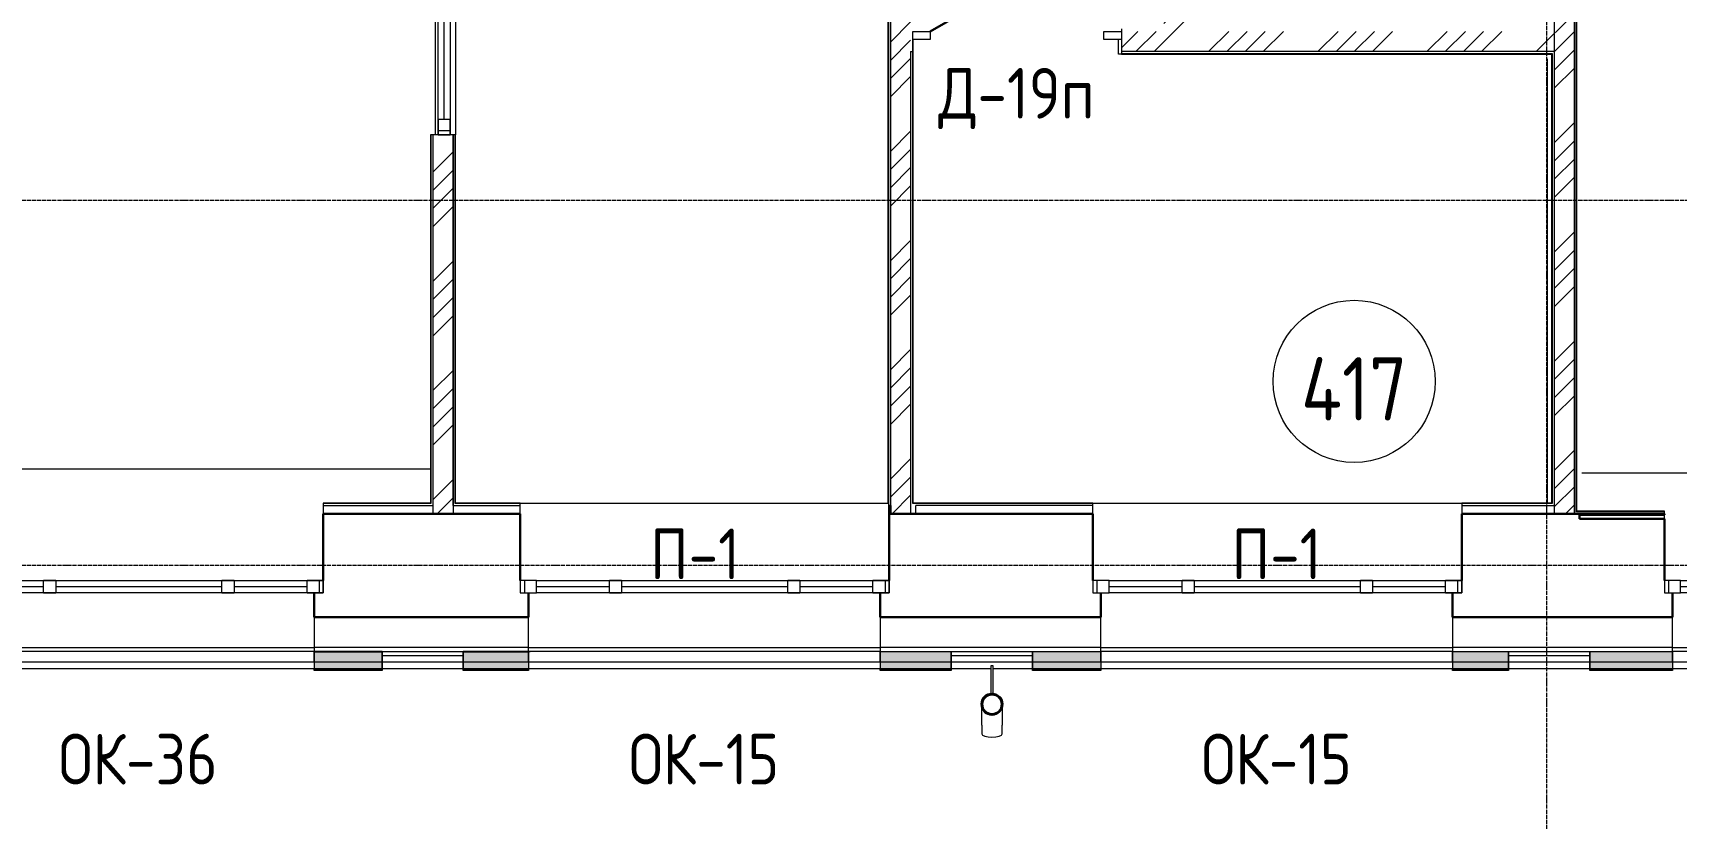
# Model space of a CAD drawing. Header units: millimetres. Extents: x -10178924 to 11692288, y -947381 to 58396.
# Drawn here: x 30979 to 39087, y -372068 to -368194 of the extents above; entities that cross this region are included whole.
import ezdxf

# ---------------------------------------------------------------- set-up
doc = ezdxf.new("R2010")
doc.units = ezdxf.units.MM
doc.linetypes.add('ADSK_Линия сетки', pattern=[25, 20, -2.5, 0, -2.5])
for name, color, linetype, lineweight in [('_ Окна', 7, 'Continuous', 9), ('Аннотация', 7, 'Continuous', 18), ('Двери', 7, 'Continuous', 9), ('Марки дверей', 7, 'Continuous', 20), ('Марки окон', 7, 'Continuous', 20), ('Обобщенные модели', 7, 'Continuous', 18), ('Ограждение', 7, 'Continuous', 9), ('Окна', 7, 'Continuous', 9), ('Оси', 253, 'Continuous', 9), ('Перекрытие', 7, 'Continuous', 18), ('Стены наружные', 7, 'Continuous', 18), ('Стены несущие', 7, 'Continuous', 30), ('Стены отделка', 7, 'Continuous', 30), ('Стены штриховка', 7, 'Continuous', 9), ('ШТРИХОВКА', 252, 'Continuous', 15)]:
    doc.layers.add(name, color=color, linetype=linetype, lineweight=lineweight)
doc.layers.add('Линии', color=7, linetype='Continuous', lineweight=9, true_color=0x00a600)
doc.styles.add('GOST Common', font='GOST_Common.ttf', dxfattribs={"width": 0.9, "height": 350})
doc.styles.add('GOST Common_2', font='GOST_Common.ttf', dxfattribs={"width": 0.9, "height": 250})
pattern_1 = [(45, (-6e-11, -248271.14), (-269.4077, 269.4077), []), (45, (89.8, -248271.14), (-269.4077, 269.4077), []), (45, (179.6, -248271.14), (-269.4077, 269.4077), []), (45, (269.4, -248271.14), (-269.4077, 269.4077), [])]

# ---------------------------------------------------------------- blocks, each defined once
blk = doc.blocks.new('окна_rehau_двупольное - 980х1160 _створка и глухое_ ок-32-4651889-План 4-го этажа')
at = {"layer": '_ Окна', "lineweight": 18}
for p, q in [((-750, 15), (-750, 75)), ((-750, 75), (-674, 75)), ((-674, 15), (-750, 15)), ((-674, 75), (-674, 15)), ((-38, 15), (-38, 75)), ((-38, 75), (38, 75)), ((38, 15), (-38, 15)), ((38, 75), (38, 15)), ((674, 75), (674, 15)), ((750, 75), (674, 75)), ((674, 15), (750, 15)), ((750, 15), (750, 75))]:
    blk.add_line(p, q, dxfattribs=at)
at = {"layer": '_ Окна'}
for p, q in [((-730, 15), (-730, 75)), ((-674, 45), (-38, 45)), ((38, 45), (674, 45)), ((730, 15), (730, 75))]:
    blk.add_line(p, q, dxfattribs=at)
at = {"layer": 'Окна'}
for p, q in [((-750, 75), (-750, 15)), ((-674, 75), (-750, 75)), ((-750, 15), (-674, 15)), ((-674, 75), (-38, 75)), ((-38, 15), (-674, 15)), ((38, 75), (-38, 75)), ((-38, 15), (38, 15)), ((38, 75), (674, 75)), ((674, 15), (38, 15)), ((750, 75), (674, 75)), ((674, 15), (750, 15)), ((750, 15), (750, 75))]:
    blk.add_line(p, q, dxfattribs=at)
blk = doc.blocks.new('АС_Дверь_Однопольная_Алюминиевая - 1030х2200 алюм ост с мат_плёнкой Д19п-3648776-План 4-го этажа')
at = {"layer": 'Двери'}
for p, q in [((-390, -35), (-303, -35)), ((-390, -75), (-390, -35)), ((-303, -75), (-390, -75)), ((-303, -35), (-303, -75)), ((553, -35), (640, -35)), ((553, -75), (553, -35)), ((640, -75), (553, -75)), ((640, -35), (640, -75))]:
    blk.add_line(p, q, dxfattribs=at)
at = {"layer": 'Двери', "lineweight": 30}
blk.add_line((553, -75), (-188.3, -503), dxfattribs=at)
blk = doc.blocks.new('окно трехпол с фрамугой - 1800 и 1820х2300_h___нов_ ок15-2116658-План 4-го этажа')
at = {"layer": '_ Окна', "lineweight": 18}
for p, q in [((-910, 75), (-910, 135)), ((-910, 135), (-830, 135)), ((-830, 135), (-830, 75)), ((-470, 75), (-470, 135)), ((-470, 135), (-410, 135)), ((-410, 135), (-410, 75)), ((410, 75), (410, 135)), ((410, 135), (470, 135)), ((470, 135), (470, 75)), ((830, 135), (830, 75)), ((910, 135), (830, 135)), ((910, 75), (910, 135)), ((-830, 75), (-910, 75)), ((-410, 75), (-470, 75)), ((470, 75), (410, 75)), ((830, 75), (910, 75))]:
    blk.add_line(p, q, dxfattribs=at)
at = {"layer": '_ Окна'}
for p, q in [((-890, 75), (-890, 135)), ((-830, 105), (-470, 105)), ((-410, 105), (410, 105)), ((470, 105), (830, 105)), ((890, 75), (890, 135))]:
    blk.add_line(p, q, dxfattribs=at)
at = {"layer": 'Окна'}
for p, q in [((-910, 135), (-910, 75)), ((-830, 135), (-910, 135)), ((-830, 135), (-470, 135)), ((-410, 135), (-470, 135)), ((-410, 135), (410, 135)), ((470, 135), (410, 135)), ((470, 135), (830, 135)), ((910, 135), (830, 135)), ((910, 75), (910, 135)), ((-910, 75), (-830, 75)), ((-470, 75), (-830, 75)), ((-470, 75), (-410, 75)), ((410, 75), (-410, 75)), ((410, 75), (470, 75)), ((830, 75), (470, 75)), ((830, 75), (910, 75))]:
    blk.add_line(p, q, dxfattribs=at)
blk = doc.blocks.new('окно трехпол с фрамугой - 1800 и 1820х2300_h___нов_ ок15-V7-План 4-го этажа')
at = {"layer": '_ Окна', "lineweight": 18}
for p, q in [((-910, 75), (-910, 135)), ((-910, 135), (-830, 135)), ((-830, 135), (-830, 75)), ((-470, 75), (-470, 135)), ((-470, 135), (-410, 135)), ((-410, 135), (-410, 75)), ((410, 75), (410, 135)), ((410, 135), (470, 135)), ((470, 135), (470, 75)), ((830, 135), (830, 75)), ((910, 135), (830, 135)), ((910, 75), (910, 135)), ((-830, 75), (-910, 75)), ((-410, 75), (-470, 75)), ((470, 75), (410, 75)), ((830, 75), (910, 75))]:
    blk.add_line(p, q, dxfattribs=at)
at = {"layer": '_ Окна'}
for p, q in [((-890, 75), (-890, 135)), ((-830, 105), (-470, 105)), ((-410, 105), (410, 105)), ((470, 105), (830, 105)), ((890, 75), (890, 135))]:
    blk.add_line(p, q, dxfattribs=at)
at = {"layer": 'Окна'}
for p, q in [((-910, 135), (-910, 75)), ((-830, 135), (-910, 135)), ((-830, 135), (-470, 135)), ((-410, 135), (-470, 135)), ((-410, 135), (410, 135)), ((470, 135), (410, 135)), ((470, 135), (830, 135)), ((910, 135), (830, 135)), ((910, 75), (910, 135)), ((-910, 75), (-830, 75)), ((-470, 75), (-830, 75)), ((-470, 75), (-410, 75)), ((410, 75), (-410, 75)), ((410, 75), (470, 75)), ((830, 75), (470, 75)), ((830, 75), (910, 75))]:
    blk.add_line(p, q, dxfattribs=at)
blk = doc.blocks.new('окно трехпол с фрамугой - 1800 и 1820х2300_h___нов_ ок15_ С ПРИВОДОМ-3466761-План 4-го этажа')
at = {"layer": '_ Окна', "lineweight": 18}
for p, q in [((-910, 75), (-910, 135)), ((-910, 135), (-830, 135)), ((-830, 135), (-830, 75)), ((-470, 75), (-470, 135)), ((-470, 135), (-410, 135)), ((-410, 135), (-410, 75)), ((410, 75), (410, 135)), ((410, 135), (470, 135)), ((470, 135), (470, 75)), ((830, 135), (830, 75)), ((910, 135), (830, 135)), ((910, 75), (910, 135)), ((-830, 75), (-910, 75)), ((-410, 75), (-470, 75)), ((470, 75), (410, 75)), ((830, 75), (910, 75))]:
    blk.add_line(p, q, dxfattribs=at)
at = {"layer": '_ Окна'}
for p, q in [((-890, 75), (-890, 135)), ((-830, 105), (-470, 105)), ((-410, 105), (410, 105)), ((470, 105), (830, 105)), ((890, 75), (890, 135))]:
    blk.add_line(p, q, dxfattribs=at)
at = {"layer": 'Окна'}
for p, q in [((-910, 135), (-910, 75)), ((-830, 135), (-910, 135)), ((-830, 135), (-470, 135)), ((-410, 135), (-470, 135)), ((-410, 135), (410, 135)), ((470, 135), (410, 135)), ((470, 135), (830, 135)), ((910, 135), (830, 135)), ((910, 75), (910, 135)), ((-910, 75), (-830, 75)), ((-470, 75), (-830, 75)), ((-470, 75), (-410, 75)), ((410, 75), (-410, 75)), ((410, 75), (470, 75)), ((830, 75), (470, 75)), ((830, 75), (910, 75))]:
    blk.add_line(p, q, dxfattribs=at)
blk = doc.blocks.new('Водосток - Тип 1 _карниз больше 490мм_-5162063-План 4-го этажа')
at = {"layer": 'Обобщенные модели'}
for p, q in [((75, 306.2), (75, 263.6)), ((175, 263.6), (175, 306.2)), ((120, 109.1), (120, -30)), ((130, -30), (130, 109.1)), ((120, -30), (130, -30))]:
    blk.add_line(p, q, dxfattribs=at)
at = {"layer": 'Обобщенные модели', "flags": 128}
for points in [[(75, 173), (75, 174.3), (75, 177), (75, 179.8), (75, 182.9), (75, 186.2), (75, 189.7), (75, 193.4), (75, 197.2), (75, 201.3), (75, 205.5), (75, 209.9), (75, 214.4), (75, 219.1), (75, 224), (75, 229), (75, 234.1), (75, 239.3), (75, 244.6), (75, 250.1), (75, 255.6), (75, 261.3), (75, 263.6)], [(175, 263.6), (175, 258), (175, 252.4), (175, 246.9), (175, 241.5), (175, 236.2), (175, 231.1), (175, 226), (175, 221.1), (175, 216.4), (175, 211.8), (175, 207.3), (175, 203), (175, 198.9), (175, 194.9), (175, 191.2), (175, 187.6), (175, 184.3), (175, 181.1), (175, 178.1), (175, 175.4), (175, 173)]]:
    blk.add_lwpolyline(points, dxfattribs=at)
at = {"layer": 'Обобщенные модели'}
for start, end in [(90, 270), (270, 90)]:
    blk.add_arc((125, 160), 52, start, end, dxfattribs=at)
at = {"layer": 'Обобщенные модели', "lineweight": 40}
for start, end in [(90, 270), (270, 90)]:
    blk.add_arc((125, 160), 50, start, end, dxfattribs=at)
at = {"layer": 'Обобщенные модели'}
for start_param, end_param in [(4.712389, 6.283185), (3.141593, 4.712389)]:
    blk.add_ellipse((125, 306.2), major_axis=(-50, 0), ratio=0.309017, start_param=start_param, end_param=end_param, dxfattribs=at)
blk = doc.blocks.new('Ограждение - Ограждение-4666193-План 4-го этажа')
at = {"layer": 'Ограждение', "true_color": 0x373f43, "transparency": 33554432}
blk.add_hatch(color=149, dxfattribs=at).paths.add_polyline_path([(33102.5, 1631), (33424, 1631), (33424, 1717.2), (33102.5, 1717.2), (33102.5, 1633.2)])
h = blk.add_hatch(color=149, dxfattribs=at)
h.paths.add_polyline_path([(33102.5, 1625.4), (33424, 1625.4), (33424, 1626.7), (33102.5, 1626.7)])
h.paths.add_polyline_path([(33424, 1629.3), (33424, 1629.7), (33102.5, 1629.3)])
at = {"layer": 'Ограждение'}
for p, q in [((33102.5, 1717.2), (33102.5, 1698.2)), ((33424, 1717.2), (33102.5, 1717.2)), ((33424, 1717.2), (33102.5, 1717.2)), ((33424, 1718.2), (33424, 1717.2)), ((33424, 1717.2), (33424, 1668.2)), ((33424, 1668.2), (33424, 1717.2)), ((33102.5, 1698.2), (33102.5, 1626.8)), ((33102.5, 1625.4), (33102.5, 1698.2)), ((33102.5, 1626.8), (33102.5, 1631)), ((33102.5, 1631), (33102.5, 1629.7)), ((33424, 1631), (33102.5, 1631)), ((33102.5, 1629.7), (33102.5, 1626.8)), ((33102.5, 1626.8), (33102.5, 1629.7)), ((33102.5, 1629.7), (33102.5, 1626.8)), ((33424, 1629.7), (33102.5, 1629.7)), ((33102.5, 1629), (33102.5, 1629.3)), ((33424, 1629.3), (33102.5, 1629.3)), ((33102.5, 1627), (33102.5, 1629)), ((33102.5, 1629), (33102.5, 1627)), ((33424, 1629), (33102.5, 1629)), ((33102.5, 1626.7), (33102.5, 1627)), ((33424, 1627), (33102.5, 1627)), ((33102.5, 1625.4), (33102.5, 1626.8)), ((33102.5, 1626.8), (33102.5, 1625.4)), ((33424, 1626.8), (33102.5, 1626.8)), ((33424, 1626.7), (33102.5, 1626.7)), ((33102.5, 1626.4), (33102.5, 1625.4)), ((33424, 1626.4), (33102.5, 1626.4)), ((33424, 1625.4), (33102.5, 1625.4)), ((33424, 1625.4), (33102.5, 1625.4)), ((33424, 1633.2), (33424, 1625.4)), ((33424, 1626.8), (33424, 1633.2)), ((33424, 1629.7), (33424, 1631)), ((33424, 1631), (33424, 1626.8)), ((33424, 1626.8), (33424, 1629.7)), ((33424, 1629.7), (33424, 1626.8)), ((33424, 1626.8), (33424, 1629.7)), ((33424, 1629.3), (33424, 1629)), ((33424, 1627), (33424, 1629)), ((33424, 1629), (33424, 1627)), ((33424, 1627), (33424, 1626.7)), ((33424, 1625.4), (33424, 1626.8)), ((33424, 1626.8), (33424, 1625.4)), ((33424, 1625.4), (33424, 1626.4))]:
    blk.add_line(p, q, dxfattribs=at)
blk = doc.blocks.new('Ограждение - Ограждение-4666208-План 4-го этажа')
at = {"layer": 'Ограждение', "true_color": 0x373f43, "transparency": 33554432}
h = blk.add_hatch(color=149, dxfattribs=at)
h.paths.add_polyline_path([(36249.1, 1625.4), (36249.1, 1625.4), (36005.6, 1625.4)])
h.paths.add_polyline_path([(36249.1, 1631), (36249.1, 1717.2), (35910.6, 1717.2), (35910.6, 1631), (36005.6, 1631)])
for points in [[(36249.1, 1717.2), (36249.1, 1718.2), (36238.1, 1717.2)], [(35910.6, 1625.4), (36249.1, 1625.4), (36249.1, 1626.7), (35910.6, 1626.7)]]:
    blk.add_hatch(color=149, dxfattribs=at).paths.add_polyline_path(points)
at = {"layer": 'Ограждение'}
for p, q in [((35910.6, 1717.2), (35910.6, 1698.2)), ((36249.1, 1717.2), (35910.6, 1717.2)), ((36249.1, 1717.2), (35910.6, 1717.2)), ((36238.1, 1718.2), (36249.1, 1718.2)), ((36249.1, 1718.2), (36249.1, 1717.2)), ((36249.1, 1717.2), (36249.1, 1668.2)), ((36249.1, 1668.2), (36249.1, 1717.2)), ((35910.6, 1698.2), (35910.6, 1626.8)), ((35910.6, 1625.4), (35910.6, 1698.2)), ((35910.6, 1626.8), (35910.6, 1631)), ((35910.6, 1631), (35910.6, 1629.7)), ((36249.1, 1631), (35910.6, 1631)), ((35910.6, 1629.7), (35910.6, 1626.8)), ((35910.6, 1626.8), (35910.6, 1629.7)), ((35910.6, 1629.7), (35910.6, 1626.8)), ((36249.1, 1629.7), (35910.6, 1629.7)), ((35910.6, 1629), (35910.6, 1629.3)), ((36249.1, 1629.3), (35910.6, 1629.3)), ((35910.6, 1627), (35910.6, 1629)), ((35910.6, 1629), (35910.6, 1627)), ((36249.1, 1629), (35910.6, 1629)), ((35910.6, 1626.7), (35910.6, 1627)), ((36249.1, 1627), (35910.6, 1627)), ((35910.6, 1625.4), (35910.6, 1626.8)), ((35910.6, 1626.8), (35910.6, 1625.4)), ((36249.1, 1626.8), (35910.6, 1626.8)), ((36249.1, 1626.7), (35910.6, 1626.7)), ((35910.6, 1626.4), (35910.6, 1625.4)), ((36249.1, 1626.4), (35910.6, 1626.4)), ((36249.1, 1625.4), (35910.6, 1625.4)), ((36249.1, 1625.4), (35910.6, 1625.4)), ((36249.1, 1633.2), (36249.1, 1625.4)), ((36249.1, 1626.8), (36249.1, 1633.2)), ((36249.1, 1629.7), (36249.1, 1631)), ((36249.1, 1631), (36249.1, 1626.8)), ((36249.1, 1626.8), (36249.1, 1629.7)), ((36249.1, 1629.7), (36249.1, 1626.8)), ((36249.1, 1626.8), (36249.1, 1629.7)), ((36249.1, 1629.3), (36249.1, 1629)), ((36249.1, 1627), (36249.1, 1629)), ((36249.1, 1629), (36249.1, 1627)), ((36249.1, 1627), (36249.1, 1626.7)), ((36249.1, 1625.4), (36249.1, 1626.8)), ((36249.1, 1626.8), (36249.1, 1625.4)), ((36249.1, 1625.4), (36249.1, 1626.4))]:
    blk.add_line(p, q, dxfattribs=at)
blk = doc.blocks.new('Ограждение - Ограждение-5156540-План 4-го этажа')
at = {"layer": 'Ограждение', "true_color": 0x373f43, "transparency": 33554432}
for points in [[(32405.9, 1631), (32702.5, 1631), (32702.5, 1717.2), (32366.5, 1717.2), (32366.5, 1631)], [(32702.5, 1717.2), (32702.5, 1718.2), (32405.9, 1717.2)], [(32366.5, 1625.4), (32702.5, 1625.4), (32702.5, 1626.7), (32366.5, 1626.7)]]:
    blk.add_hatch(color=149, dxfattribs=at).paths.add_polyline_path(points)
at = {"layer": 'Ограждение'}
for p, q in [((32366.5, 1717.2), (32366.5, 1718.2)), ((32366.5, 1717.2), (32366.5, 1668.2)), ((32366.5, 1668.2), (32366.5, 1717.2)), ((32702.5, 1717.2), (32366.5, 1717.2)), ((32702.5, 1717.2), (32366.5, 1717.2)), ((32702.5, 1698.2), (32702.5, 1717.2)), ((32366.5, 1633.2), (32366.5, 1626.8)), ((32366.5, 1625.4), (32366.5, 1633.2)), ((32366.5, 1626.8), (32366.5, 1631)), ((32366.5, 1631), (32366.5, 1629.7)), ((32702.5, 1631), (32366.5, 1631)), ((32366.5, 1629.7), (32366.5, 1626.8)), ((32366.5, 1626.8), (32366.5, 1629.7)), ((32366.5, 1629.7), (32366.5, 1626.8)), ((32702.5, 1629.7), (32366.5, 1629.7)), ((32366.5, 1629), (32366.5, 1629.3)), ((32702.5, 1629.3), (32366.5, 1629.3)), ((32366.5, 1627), (32366.5, 1629)), ((32366.5, 1629), (32366.5, 1627)), ((32702.5, 1629), (32366.5, 1629)), ((32366.5, 1626.7), (32366.5, 1627)), ((32702.5, 1627), (32366.5, 1627)), ((32366.5, 1625.4), (32366.5, 1626.8)), ((32366.5, 1626.8), (32366.5, 1625.4)), ((32702.5, 1626.8), (32366.5, 1626.8)), ((32702.5, 1626.7), (32366.5, 1626.7)), ((32366.5, 1626.4), (32366.5, 1625.4)), ((32702.5, 1626.4), (32366.5, 1626.4)), ((32702.5, 1625.4), (32366.5, 1625.4)), ((32702.5, 1625.4), (32366.5, 1625.4)), ((32702.5, 1698.2), (32702.5, 1625.4)), ((32702.5, 1626.8), (32702.5, 1698.2)), ((32702.5, 1629.7), (32702.5, 1631)), ((32702.5, 1631), (32702.5, 1626.8)), ((32702.5, 1626.8), (32702.5, 1629.7)), ((32702.5, 1629.7), (32702.5, 1626.8)), ((32702.5, 1626.8), (32702.5, 1629.7)), ((32702.5, 1629.3), (32702.5, 1629)), ((32702.5, 1627), (32702.5, 1629)), ((32702.5, 1629), (32702.5, 1627)), ((32702.5, 1627), (32702.5, 1626.7)), ((32702.5, 1625.4), (32702.5, 1626.8)), ((32702.5, 1626.8), (32702.5, 1625.4)), ((32702.5, 1625.4), (32702.5, 1626.4))]:
    blk.add_line(p, q, dxfattribs=at)
blk = doc.blocks.new('Ограждение - Ограждение-5156683-План 4-го этажа')
at = {"layer": 'Ограждение', "true_color": 0x373f43, "transparency": 33554432}
h = blk.add_hatch(color=149, dxfattribs=at)
h.paths.add_polyline_path([(35510.6, 1625.4), (35510.6, 1625.4), (35491.4, 1625.4)])
h.paths.add_polyline_path([(35491.4, 1631), (35510.6, 1631), (35510.6, 1717.2), (35159, 1717.2), (35159, 1631)])
blk.add_hatch(color=149, dxfattribs=at).paths.add_polyline_path([(35159, 1625.4), (35510.6, 1625.4), (35510.6, 1626.7), (35159, 1626.7)])
at = {"layer": 'Ограждение'}
for p, q in [((35159, 1717.2), (35159, 1718.2)), ((35159, 1717.2), (35159, 1668.2)), ((35159, 1668.2), (35159, 1717.2)), ((35510.6, 1717.2), (35159, 1717.2)), ((35510.6, 1717.2), (35159, 1717.2)), ((35510.6, 1698.2), (35510.6, 1717.2)), ((35159, 1633.2), (35159, 1626.8)), ((35159, 1625.4), (35159, 1633.2)), ((35159, 1626.8), (35159, 1631)), ((35159, 1631), (35159, 1629.7)), ((35510.6, 1631), (35159, 1631)), ((35159, 1629.7), (35159, 1626.8)), ((35159, 1626.8), (35159, 1629.7)), ((35159, 1629.7), (35159, 1626.8)), ((35510.6, 1629.7), (35159, 1629.7)), ((35159, 1629), (35159, 1629.3)), ((35510.6, 1629.3), (35159, 1629.3)), ((35159, 1627), (35159, 1629)), ((35159, 1629), (35159, 1627)), ((35510.6, 1629), (35159, 1629)), ((35159, 1626.7), (35159, 1627)), ((35510.6, 1627), (35159, 1627)), ((35159, 1625.4), (35159, 1626.8)), ((35159, 1626.8), (35159, 1625.4)), ((35510.6, 1626.8), (35159, 1626.8)), ((35510.6, 1626.7), (35159, 1626.7)), ((35159, 1626.4), (35159, 1625.4)), ((35510.6, 1626.4), (35159, 1626.4)), ((35510.6, 1625.4), (35159, 1625.4)), ((35510.6, 1625.4), (35159, 1625.4)), ((35510.6, 1698.2), (35510.6, 1625.4)), ((35510.6, 1626.8), (35510.6, 1698.2)), ((35510.6, 1629.7), (35510.6, 1631)), ((35510.6, 1631), (35510.6, 1626.8)), ((35510.6, 1626.8), (35510.6, 1629.7)), ((35510.6, 1629.7), (35510.6, 1626.8)), ((35510.6, 1626.8), (35510.6, 1629.7)), ((35510.6, 1629.3), (35510.6, 1629)), ((35510.6, 1627), (35510.6, 1629)), ((35510.6, 1629), (35510.6, 1627)), ((35510.6, 1627), (35510.6, 1626.7)), ((35510.6, 1625.4), (35510.6, 1626.8)), ((35510.6, 1626.8), (35510.6, 1625.4)), ((35510.6, 1625.4), (35510.6, 1626.4))]:
    blk.add_line(p, q, dxfattribs=at)
blk = doc.blocks.new('Ограждение - Ограждение-5156797-План 4-го этажа')
at = {"layer": 'Ограждение', "true_color": 0x373f43, "transparency": 33554432}
blk.add_hatch(color=149, dxfattribs=at).paths.add_polyline_path([(37984.1, 1631), (38260.6, 1631), (38260.6, 1717.2), (37984.1, 1717.2), (37984.1, 1633.2)])
h = blk.add_hatch(color=149, dxfattribs=at)
h.paths.add_polyline_path([(37984.1, 1625.4), (38260.6, 1625.4), (38260.6, 1626.7), (37984.1, 1626.7)])
h.paths.add_polyline_path([(38260.6, 1629.3), (38260.6, 1629.7), (37984.1, 1629.3)])
at = {"layer": 'Ограждение'}
for p, q in [((37984.1, 1717.2), (37984.1, 1718.2)), ((37984.1, 1717.2), (37984.1, 1668.2)), ((37984.1, 1668.2), (37984.1, 1717.2)), ((38260.6, 1717.2), (37984.1, 1717.2)), ((38260.6, 1717.2), (37984.1, 1717.2)), ((38260.6, 1698.2), (38260.6, 1717.2)), ((37984.1, 1633.2), (37984.1, 1626.8)), ((37984.1, 1625.4), (37984.1, 1633.2)), ((37984.1, 1626.8), (37984.1, 1631)), ((37984.1, 1631), (37984.1, 1629.7)), ((38260.6, 1631), (37984.1, 1631)), ((37984.1, 1629.7), (37984.1, 1626.8)), ((37984.1, 1626.8), (37984.1, 1629.7)), ((37984.1, 1629.7), (37984.1, 1626.8)), ((38260.6, 1629.7), (37984.1, 1629.7)), ((37984.1, 1629), (37984.1, 1629.3)), ((38260.6, 1629.3), (37984.1, 1629.3)), ((37984.1, 1627), (37984.1, 1629)), ((37984.1, 1629), (37984.1, 1627)), ((38260.6, 1629), (37984.1, 1629)), ((37984.1, 1626.7), (37984.1, 1627)), ((38260.6, 1627), (37984.1, 1627)), ((37984.1, 1625.4), (37984.1, 1626.8)), ((37984.1, 1626.8), (37984.1, 1625.4)), ((38260.6, 1626.8), (37984.1, 1626.8)), ((38260.6, 1626.7), (37984.1, 1626.7)), ((37984.1, 1626.4), (37984.1, 1625.4)), ((38260.6, 1626.4), (37984.1, 1626.4)), ((38260.6, 1625.4), (37984.1, 1625.4)), ((38260.6, 1625.4), (37984.1, 1625.4)), ((38260.6, 1698.2), (38260.6, 1625.4)), ((38260.6, 1626.8), (38260.6, 1698.2)), ((38260.6, 1629.7), (38260.6, 1631)), ((38260.6, 1631), (38260.6, 1626.8)), ((38260.6, 1626.8), (38260.6, 1629.7)), ((38260.6, 1629.7), (38260.6, 1626.8)), ((38260.6, 1626.8), (38260.6, 1629.7)), ((38260.6, 1629.3), (38260.6, 1629)), ((38260.6, 1627), (38260.6, 1629)), ((38260.6, 1629), (38260.6, 1627)), ((38260.6, 1627), (38260.6, 1626.7)), ((38260.6, 1625.4), (38260.6, 1626.8)), ((38260.6, 1626.8), (38260.6, 1625.4)), ((38260.6, 1625.4), (38260.6, 1626.4))]:
    blk.add_line(p, q, dxfattribs=at)
blk = doc.blocks.new('Ограждение - Ограждение-5156928-План 4-го этажа')
at = {"layer": 'Ограждение', "true_color": 0x373f43, "transparency": 33554432}
blk.add_hatch(color=149, dxfattribs=at).paths.add_polyline_path([(38660.6, 1631), (39069.1, 1631), (39069.1, 1717.2), (38660.6, 1717.2), (38660.6, 1633.2)])
h = blk.add_hatch(color=149, dxfattribs=at)
h.paths.add_polyline_path([(38660.6, 1625.4), (39069.1, 1625.4), (39069.1, 1626.7), (38660.6, 1626.7)])
h.paths.add_polyline_path([(39069.1, 1629.3), (39069.1, 1629.7), (38660.6, 1629.3)])
at = {"layer": 'Ограждение'}
for p, q in [((38660.6, 1717.2), (38660.6, 1698.2)), ((39069.1, 1717.2), (38660.6, 1717.2)), ((39069.1, 1717.2), (38660.6, 1717.2)), ((39058.1, 1718.2), (39069.1, 1718.2)), ((39069.1, 1718.2), (39069.1, 1717.2)), ((39069.1, 1717.2), (39069.1, 1668.2)), ((39069.1, 1668.2), (39069.1, 1717.2)), ((38660.6, 1698.2), (38660.6, 1626.8)), ((38660.6, 1625.4), (38660.6, 1698.2)), ((38660.6, 1626.8), (38660.6, 1631)), ((38660.6, 1631), (38660.6, 1629.7)), ((39069.1, 1631), (38660.6, 1631)), ((38660.6, 1629.7), (38660.6, 1626.8)), ((38660.6, 1626.8), (38660.6, 1629.7)), ((38660.6, 1629.7), (38660.6, 1626.8)), ((39069.1, 1629.7), (38660.6, 1629.7)), ((38660.6, 1629), (38660.6, 1629.3)), ((39069.1, 1629.3), (38660.6, 1629.3)), ((38660.6, 1627), (38660.6, 1629)), ((38660.6, 1629), (38660.6, 1627)), ((39069.1, 1629), (38660.6, 1629)), ((38660.6, 1626.7), (38660.6, 1627)), ((39069.1, 1627), (38660.6, 1627)), ((38660.6, 1625.4), (38660.6, 1626.8)), ((38660.6, 1626.8), (38660.6, 1625.4)), ((39069.1, 1626.8), (38660.6, 1626.8)), ((39069.1, 1626.7), (38660.6, 1626.7)), ((38660.6, 1626.4), (38660.6, 1625.4)), ((39069.1, 1626.4), (38660.6, 1626.4)), ((39069.1, 1625.4), (38660.6, 1625.4)), ((39069.1, 1625.4), (38660.6, 1625.4)), ((39069.1, 1633.2), (39069.1, 1625.4)), ((39069.1, 1626.8), (39069.1, 1633.2)), ((39069.1, 1629.7), (39069.1, 1631)), ((39069.1, 1631), (39069.1, 1626.8)), ((39069.1, 1626.8), (39069.1, 1629.7)), ((39069.1, 1629.7), (39069.1, 1626.8)), ((39069.1, 1626.8), (39069.1, 1629.7)), ((39069.1, 1629.3), (39069.1, 1629)), ((39069.1, 1627), (39069.1, 1629)), ((39069.1, 1629), (39069.1, 1627)), ((39069.1, 1627), (39069.1, 1626.7)), ((39069.1, 1625.4), (39069.1, 1626.8)), ((39069.1, 1626.8), (39069.1, 1625.4)), ((39069.1, 1625.4), (39069.1, 1626.4))]:
    blk.add_line(p, q, dxfattribs=at)
blk = doc.blocks.new('оси')
at = {"layer": 'Оси', "linetype": 'ADSK_Линия сетки'}
for p, q in [((44950, -2540.7), (44950, 24580.2)), ((-3614.3, 3950), (62615.4, 3950)), ((-3614.3, 2150), (62505.3, 2150))]:
    blk.add_line(p, q, dxfattribs=at)
blk = doc.blocks.new('4 этаж')
at = {"layer": 'Стены штриховка'}
h = blk.add_hatch(dxfattribs=at)
h.set_pattern_fill('ANSI34', color=256, scale=20)
h.set_pattern_definition(pattern_1)
h.paths.add_polyline_path([(35310, -245872.9), (35310, -241157.9), (35210, -241157.9), (35210, -245872.9)])
h.paths.add_polyline_path([(35210, -240087.9), (35310, -240087.9), (35310, -240042.9), (35210, -240042.9), (35210, -240052.9)])
h = blk.add_hatch(dxfattribs=at)
h.set_pattern_fill('ANSI34', color=256, scale=20)
h.set_pattern_definition(pattern_1)
h.paths.add_polyline_path([(36660, -240042.9), (36560, -240042.9), (36560, -240232.9), (36660, -240232.9)], flags=17)
h.paths.add_polyline_path([(38585, -245872.9), (38585, -240022.9), (38485, -240022.9), (38485, -243492.9), (36660, -243492.9), (36660, -241302.9), (36560, -241302.9), (36560, -243492.9), (36350, -243492.9), (36350, -243592.9), (38485, -243592.9), (38485, -245872.9)])
h = blk.add_hatch(dxfattribs=at)
h.set_pattern_fill('ANSI34', color=256, scale=20)
h.set_pattern_definition(pattern_1)
h.paths.add_polyline_path([(33052.5, -244002.9), (32952.5, -244002.9), (32952.5, -245872.9), (33052.5, -245872.9)])
h.paths.add_polyline_path([(33052.5, -241612.9), (32952.5, -241612.9), (32952.5, -242502.9), (33052.5, -242502.9)])
at = {"layer": 'Линии', "color": 7}
blk.add_circle((37498.4, -245219.8), 400, dxfattribs=at)
at = {"layer": 'Перекрытие'}
for p, q in [((36335, -243604.9), (36335, -243532.9)), ((36350, -243604.9), (36335, -243604.9)), ((32940.5, -245652.9), (16079.3, -245652.9)), ((41187.6, -245672.9), (38621.9, -245672.9))]:
    blk.add_line(p, q, dxfattribs=at)
at = {"layer": 'Стены наружные'}
for p, q in [((32966, -244002.9), (32966, -242502.9)), ((33064.5, -242502.9), (33064.5, -244002.9)), ((33384, -245820.9), (35200, -245820.9)), ((36209.1, -245820.9), (38029.1, -245820.9)), ((30631.5, -246532.9), (32366.5, -246532.9)), ((32366.5, -246552.9), (30631.5, -246552.9)), ((33424, -246532.9), (35159, -246532.9)), ((35159, -246552.9), (33424, -246552.9)), ((33424, -246552.9), (33433.1, -246552.9)), ((36238.1, -246552.9), (36249.1, -246552.9)), ((36249.1, -246532.9), (37984.1, -246532.9)), ((37984.1, -246552.9), (36249.1, -246552.9)), ((39058.1, -246552.9), (39069.1, -246552.9)), ((39069.1, -246532.9), (40804.1, -246532.9)), ((40804.1, -246552.9), (39069.1, -246552.9)), ((7868.2, -246602.9), (39069.1, -246602.9)), ((35706.6, -246637.9), (29902.5, -246637.9)), ((32366.5, -246602.9), (32366.5, -246637.9)), ((33424, -246602.9), (33424, -246637.9)), ((35159, -246602.9), (35159, -246637.9)), ((35910.6, -246637.9), (35716.3, -246637.9)), ((41230.1, -246637.9), (35910.6, -246637.9)), ((36249.1, -246602.9), (36249.1, -246637.9)), ((37984.1, -246602.9), (41265.1, -246602.9)), ((37984.1, -246602.9), (37984.1, -246637.9)), ((39069.1, -246602.9), (39069.1, -246637.9))]:
    blk.add_line(p, q, dxfattribs=at)
at = {"layer": 'Стены несущие'}
for p, q in [((32411.5, -245872.9), (33384, -245872.9)), ((32411.5, -245872.9), (32411.5, -246202.9)), ((33384, -246202.9), (33384, -245872.9)), ((35204, -245872.9), (36209.1, -245872.9)), ((35204, -245872.9), (35204, -246202.9)), ((36209.1, -246202.9), (36209.1, -245872.9)), ((38029.1, -245872.9), (38029.1, -246202.9)), ((38029.1, -245872.9), (39029.1, -245872.9)), ((38610, -245897.7), (38610, -245877.7)), ((38610, -245877.7), (39029.1, -245877.7)), ((39029.1, -245897.7), (38610, -245897.7)), ((39029.1, -245877.7), (39029.1, -245872.9)), ((39029.1, -246202.9), (39029.1, -245897.7)), ((32366.5, -246262.9), (32366.5, -246382.9)), ((33424, -246382.9), (33424, -246262.9)), ((35159, -246262.9), (35159, -246382.9)), ((36249.1, -246382.9), (36249.1, -246262.9)), ((37984.1, -246262.9), (37984.1, -246382.9)), ((39069.1, -246382.9), (39069.1, -246262.9)), ((33424, -246382.9), (32366.5, -246382.9)), ((35159, -246382.9), (36249.1, -246382.9)), ((37984.1, -246382.9), (39069.1, -246382.9))]:
    blk.add_line(p, q, dxfattribs=at)
at = {"layer": 'Стены отделка', "lineweight": 9}
for p, q in [((38597, -245860.9), (38597, -240054.9)), ((38485, -240658.5), (38485, -245872.9)), ((38585, -245872.9), (38585, -240662.9)), ((35198, -241157.9), (35198, -245820.9)), ((36350, -243480.9), (36350, -243604.9)), ((35320, -243667.9), (35320, -243507.9)), ((35322, -245820.9), (35322, -243532.9)), ((36350, -243604.9), (38473, -243604.9)), ((38473, -243604.9), (38473, -245820.9)), ((33064.5, -244002.9), (32940.5, -244002.9)), ((32940.5, -244002.9), (32940.5, -245820.9)), ((32952.5, -244002.9), (32952.5, -245832.9)), ((33052.5, -245832.9), (33052.5, -244002.9)), ((33064.5, -245820.9), (33064.5, -244002.9)), ((32411.5, -245820.9), (32411.5, -245872.9)), ((32940.5, -245820.9), (32411.5, -245820.9)), ((32411.5, -245832.9), (32423.1, -245832.9)), ((33384, -245820.9), (33064.5, -245820.9)), ((33384, -245872.9), (33384, -245820.9)), ((35213.1, -245832.9), (35204, -245832.9)), ((35204, -245832.9), (35204, -245872.9)), ((35213.1, -245872.9), (35213.1, -245832.9)), ((36209.1, -245820.9), (35322, -245820.9)), ((36209.1, -245872.9), (36209.1, -245820.9)), ((38029.1, -245820.9), (38029.1, -245872.9)), ((38473, -245820.9), (38029.1, -245820.9)), ((38449.6, -245872.9), (38449.6, -245832.9)), ((38450, -245832.9), (38485, -245832.9)), ((35200, -245872.9), (35335, -245872.9)), ((39029.1, -245860.9), (38597, -245860.9)), ((39029.1, -245872.9), (39029.1, -245860.9)), ((39029.1, -245897.7), (39029.1, -245877.7)), ((32366.5, -246382.9), (32366.5, -246552.9)), ((33424, -246552.9), (33424, -246382.9)), ((35159, -246382.9), (35159, -246552.9)), ((36249.1, -246552.9), (36249.1, -246382.9)), ((37984.1, -246382.9), (37984.1, -246552.9)), ((39069.1, -246552.9), (39069.1, -246382.9)), ((33424, -246532.9), (32366.5, -246532.9)), ((32366.5, -246552.9), (33424, -246552.9)), ((32702.5, -246552.9), (32366.5, -246552.9)), ((32366.5, -246552.9), (32366.5, -246553.9)), ((32366.5, -246553.9), (32702.5, -246553.9)), ((32702.5, -246552.9), (32702.5, -246572.9)), ((32702.5, -246572.9), (33102.5, -246572.9)), ((33424, -246552.9), (33102.5, -246552.9)), ((33102.5, -246572.9), (33102.5, -246553.9)), ((33102.5, -246553.9), (33424, -246553.9)), ((33424, -246553.9), (33424, -246552.9)), ((36249.1, -246532.9), (35159, -246532.9)), ((35159, -246552.9), (36249.1, -246552.9)), ((35510.6, -246552.9), (35510.6, -246572.9)), ((35510.6, -246572.9), (35910.6, -246572.9)), ((35910.6, -246572.9), (35910.6, -246552.9)), ((39069.1, -246532.9), (37984.1, -246532.9)), ((37984.1, -246552.9), (39069.1, -246552.9)), ((38260.6, -246552.9), (38260.6, -246572.9)), ((38260.6, -246572.9), (38660.6, -246572.9)), ((38660.6, -246572.9), (38660.6, -246552.9))]:
    blk.add_line(p, q, dxfattribs=at)
at = {"layer": 'Стены штриховка'}
for p, q in [((38585, -240022.9), (38585, -245872.9)), ((38595, -245862.9), (38595, -240052.9)), ((38485, -240662.9), (38485, -245872.9)), ((38585, -240662.9), (38585, -245872.9)), ((35200, -241157.9), (35200, -245872.9)), ((35210, -241157.9), (35210, -245872.9)), ((35320, -245822.9), (35320, -243537.9)), ((35310, -243592.9), (35310, -245872.9)), ((35310, -243592.9), (35320, -243592.9)), ((38485, -243592.9), (36350, -243592.9)), ((36350, -243602.9), (38475, -243602.9)), ((38450, -243627.9), (38450, -245822.9)), ((38475, -243602.9), (38475, -245822.9)), ((38485, -243592.9), (38485, -245872.9)), ((32942.5, -244002.9), (32942.5, -245822.9)), ((32952.5, -244002.9), (32952.5, -245872.9)), ((33052.5, -244002.9), (33052.5, -245872.9)), ((33062.5, -245822.9), (33062.5, -244002.9)), ((32942.5, -245822.9), (32411.5, -245822.9)), ((32423.1, -245832.9), (32952.5, -245832.9)), ((33052.5, -245832.9), (33384, -245832.9)), ((33384, -245822.9), (33062.5, -245822.9)), ((36209.1, -245822.9), (35320, -245822.9)), ((35335, -245872.9), (35335, -245832.9)), ((36209.1, -245832.9), (35335, -245832.9)), ((38475, -245822.9), (38029.1, -245822.9)), ((38029.1, -245832.9), (38450, -245832.9)), ((39029.1, -245862.9), (38595, -245862.9))]:
    blk.add_line(p, q, dxfattribs=at)
at = {"color": 253}
blk.add_blockref('оси', (-6500.4, -248276.1), dxfattribs=at)
at = {"layer": 'Двери', "rotation": 180}
blk.add_blockref('АС_Дверь_Однопольная_Алюминиевая - 1030х2200 алюм ост с мат_плёнкой Д19п-3648776-План 4-го этажа', (35960, -243567.9), dxfattribs=at)
at = {"layer": 'Обобщенные модели', "rotation": 180}
blk.add_blockref('Водосток - Тип 1 _карниз больше 490мм_-5162063-План 4-го этажа', (35836.4, -246652.9), dxfattribs=at)
at = {"layer": 'Ограждение'}
for name in ['Ограждение - Ограждение-5156540-План 4-го этажа', 'Ограждение - Ограждение-4666193-План 4-го этажа', 'Ограждение - Ограждение-5156683-План 4-го этажа', 'Ограждение - Ограждение-4666208-План 4-го этажа', 'Ограждение - Ограждение-5156797-План 4-го этажа', 'Ограждение - Ограждение-5156928-План 4-го этажа']:
    blk.add_blockref(name, (0, -248271.1), dxfattribs=at)
at = {"layer": 'Окна'}
for name, p, rotation in [('окна_rehau_двупольное - 980х1160 _створка и глухое_ ок-32-4651889-План 4-го этажа', (33053, -243252.9), 90), ('окно трехпол с фрамугой - 1800 и 1820х2300_h___нов_ ок15_ С ПРИВОДОМ-3466761-План 4-го этажа', (31501.5, -246127.9), 180), ('окно трехпол с фрамугой - 1800 и 1820х2300_h___нов_ ок15-V7-План 4-го этажа', (34294, -246127.9), 180), ('окно трехпол с фрамугой - 1800 и 1820х2300_h___нов_ ок15-2116658-План 4-го этажа', (37119.1, -246127.9), 180), ('окно трехпол с фрамугой - 1800 и 1820х2300_h___нов_ ок15-2116658-План 4-го этажа', (39939.1, -246127.9), 180)]:
    blk.add_blockref(name, p, dxfattribs=dict(at, rotation=rotation))
at = {"layer": 'Аннотация', "lineweight": 9, "insert": (37498.4, -245256.7), "char_height": 312.5, "width": 520.211, "attachment_point": 5, "line_spacing_factor": 1.022766, "style": 'GOST Common'}
blk.add_mtext('417', dxfattribs=at)
at = {"layer": 'Марки дверей', "lineweight": 9, "insert": (35831.4, -243824.2), "char_height": 250, "width": 803.7, "attachment_point": 5, "line_spacing_factor": 1.022766, "style": 'GOST Common_2'}
blk.add_mtext('\\pxqc,t1.8,3.6,5.4,7.2,9,10.8,12.6,14.4,16.2,18,19.8,21.6,23.4,25.2,27,28.8,30.6,32.4,34.2,36,37.8,39.6,41.4,43.2,45,46.8,48.6,50.4,52.2,54,55.8,57.6;{Д-19п}', dxfattribs=at)
at = {"layer": 'Марки окон', "lineweight": 9, "char_height": 250, "attachment_point": 5, "line_spacing_factor": 1.022766, "style": 'GOST Common_2'}
for s, insert, width in [('\\pxqc,t1.8,3.6,5.4,7.2,9,10.8,12.6,14.4,16.2,18,19.8,21.6,23.4,25.2,27,28.8,30.6,32.4,34.2,36,37.8,39.6,41.4,43.2,45,46.8,48.6,50.4,52.2,54,55.8,57.6;{П-1}', (34246, -246071), 458.1), ('\\pxqc,t1.8,3.6,5.4,7.2,9,10.8,12.6,14.4,16.2,18,19.8,21.6,23.4,25.2,27,28.8,30.6,32.4,34.2,36,37.8,39.6,41.4,43.2,45,46.8,48.6,50.4,52.2,54,55.8,57.6;{П-1}', (37115.5, -246071), 458.1), ('\\pxqc,t1.8,3.6,5.4,7.2,9,10.8,12.6,14.4,16.2,18,19.8,21.6,23.4,25.2,27,28.8,30.6,32.4,34.2,36,37.8,39.6,41.4,43.2,45,46.8,48.6,50.4,52.2,54,55.8,57.6;{ОК-36}', (31497.9, -247083.7), 845.1), ('\\pxqc,t1.8,3.6,5.4,7.2,9,10.8,12.6,14.4,16.2,18,19.8,21.6,23.4,25.2,27,28.8,30.6,32.4,34.2,36,37.8,39.6,41.4,43.2,45,46.8,48.6,50.4,52.2,54,55.8,57.6;{ОК-15}', (34290.4, -247083.7), 797.4), ('\\pxqc,t1.8,3.6,5.4,7.2,9,10.8,12.6,14.4,16.2,18,19.8,21.6,23.4,25.2,27,28.8,30.6,32.4,34.2,36,37.8,39.6,41.4,43.2,45,46.8,48.6,50.4,52.2,54,55.8,57.6;{ОК-15}', (37115.5, -247083.7), 797.4)]:
    blk.add_mtext(s, dxfattribs=dict(at, insert=insert, width=width))

msp = doc.modelspace()

# ---------------------------------------------------------------- block references
at = {"layer": 'ШТРИХОВКА'}
msp.add_blockref('4 этаж', (0, -124693.3), dxfattribs=at)

doc.saveas('drawing.dxf')
